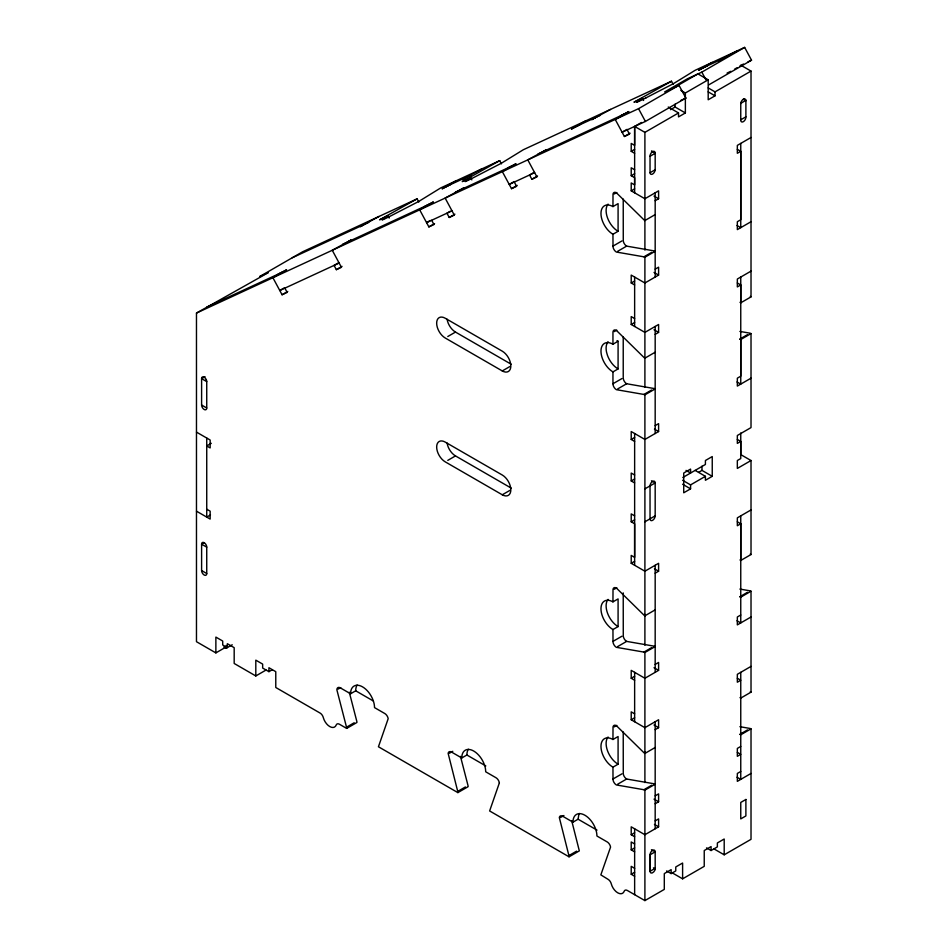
<?xml version="1.0" encoding="UTF-8"?>
<svg xmlns="http://www.w3.org/2000/svg" width="948" height="948" viewBox="0 0 948 948"><rect width="100%" height="100%" fill="white"/><g stroke="black" fill="none" stroke-linecap="round" stroke-linejoin="round"><path stroke-width="1.42" d="M655.175 609.872L644.901 615.809L644.901 394.854L655.175 388.917A4.823 2.785 60 0 0 654.191 388.526L626.652 383.75L617.658 388.941M655.175 214.603L644.901 220.529L644.901 132.365L678.519 112.954L678.519 116.9L685.368 112.954L685.368 92.987L708.192 79.81L708.192 99.777L715.041 95.819L715.041 91.873L751.017 71.088L751.017 296.89L740.755 302.815A4.847 2.797 60 0 1 740.009 302.293M655.175 747.498L644.901 753.435L644.901 652.497L655.175 646.572A4.858 2.797 60 0 0 654.191 646.169L626.64 641.393L617.658 646.583M740.755 454.602L751.017 460.527L751.017 509.941L751.017 554.533L740.755 560.469L740.755 515.866M562.685 816.24L572.959 822.177L578.09 819.202L578.742 815.09A16.946 9.788 60 0 1 579.536 813.455M655.175 868.806C655.506 871.165 650.849 875.265 650.032 871.769L650.032 854.812A3.626 2.097 -60 0 1 652.603 850.368A3.626 2.097 -60 0 1 655.175 851.849L655.175 868.806L653.456 867.823M389.19 218.087L388.052 215.954L382.056 219.877A16.969 0.723 -28.3 0 0 391.808 215.362L418.791 201.426L440.713 187.929L499.726 160.65L501.445 163.838M471.831 179.883L470.682 177.75L465.172 181.578A16.946 0.723 -28.3 0 0 474.438 177.157L501.421 163.21L523.343 149.725L671.48 81.232L673.199 84.431M643.585 100.464L642.436 98.331L636.44 102.266A16.969 0.723 -28.3 0 0 646.204 97.751M226.134 646.974L215.871 652.899L196.473 641.701L196.473 313.065L261.364 276.567L268.213 272.609L259.74 276.532L302.59 251.801L417.096 198.855L418.815 202.043M278.096 274.138L286.604 269.813L272.906 277.717L282.066 294.757L287.161 292.411L284.862 288.145M363.665 224.735L360.24 226.714L379.022 216.452M347.62 241.989L351.044 240.022L332.262 250.272L341.434 267.312L336.339 269.67L334.051 265.404L338.614 262.774M455.822 180.95L442.135 188.853L450.644 184.516M465.906 177.466L462.482 179.445L481.264 169.182M424.894 206.273L433.402 201.936L419.703 209.852L428.863 226.892L433.959 224.534L431.66 220.268M284.756 287.623L279.779 290.503L339.135 263.058M460.503 189.801L463.928 187.823L445.145 198.085L454.305 215.125L449.222 217.471L446.935 213.217L450.347 211.238M282.066 294.757L287.777 291.463M585.07 121.19L571.383 129.094L579.892 124.769M507.524 168.057L516.032 163.731L502.345 171.635L511.505 188.676L516.589 186.329L514.302 182.063M595.154 117.706L591.73 119.685L610.512 109.423M336.339 269.67L342.05 266.376M543.145 151.597L546.558 149.618L527.787 159.88L536.947 176.921L531.852 179.267L529.565 175.013L534.127 172.37M430.309 220.469L426.576 222.626L452.018 210.859M712.268 62.378L698.569 70.282L707.09 65.957M620.407 115.869L628.915 111.544L615.228 119.448L624.388 136.488L629.472 134.13L627.185 129.876M428.863 226.892L434.575 223.598M722.352 58.895L718.928 60.873L737.71 50.611M449.222 217.471L454.921 214.177M675.095 87.062L697.918 73.885L708.192 79.81M196.473 313.065L638.537 108.665L679.005 85.308L685.878 98.082L645.41 121.451L622.089 132.222L627.078 129.355M679.005 85.308L664.595 91.968L687.407 78.791L701.828 72.131L744.654 47.4L751.527 60.174L708.701 84.905M514.195 181.542L509.218 184.422L534.648 172.654M511.505 188.676L517.217 185.381M531.852 179.267L537.563 175.972M641.476 122.482L634.639 126.428L634.627 145.388L631.214 143.409L631.214 151.325L634.627 153.292M734.617 69.145L737.106 67.711M739.594 66.265L743.433 64.049M205.029 376.688L201.604 378.667L201.604 405.021A3.638 2.097 60 0 0 203.666 409.121A3.638 2.097 60 0 0 206.546 409.003A3.614 2.086 60 0 0 206.735 407.984L206.735 381.629A3.614 2.086 60 0 0 206.309 379.721M670.532 109.66L675.095 107.017L685.368 112.954M624.388 136.488L630.088 133.194M631.214 151.325L634.639 149.346M745.886 100.37L740.755 103.344L740.755 120.183A3.626 2.097 -60 0 0 743.315 121.664A3.626 2.097 -60 0 0 745.886 117.208L745.886 100.37L743.599 99.054M650.032 156.266L655.175 153.292L651.442 151.135M634.627 169.763L631.214 167.784L631.214 175.7L634.639 173.721M740.755 119.803L745.886 116.841M614.233 193.996L616.804 192.515M631.214 175.7L634.639 177.667L634.627 184.919L631.214 182.94L631.214 190.844L634.627 188.865M612.953 234.263A16.946 9.788 60 0 1 600.973 213.513A16.946 9.788 60 0 1 612.953 206.593L618.084 203.63L618.084 231.3L612.953 234.263L613.012 246.883A4.835 2.797 60 0 0 616.378 252.049L643.929 256.825A4.823 2.785 60 0 1 644.901 257.228L655.175 251.291A4.823 2.785 60 0 0 654.191 250.9L626.64 246.124L617.658 251.315M211.297 443.309L206.735 445.951L210.16 447.93L210.16 440.014L196.473 432.11M751.017 137.484L737.331 145.388L737.331 153.292L740.755 151.325L740.755 219.746L737.331 221.725L737.331 229.629L751.017 221.725M655.175 200.727L658.599 198.748L658.599 190.844L644.901 198.748L631.214 190.844M447.788 336.516L455.49 332.073L511.268 364.281M612.953 246.124L621.935 240.934M643.929 256.825L651.62 252.381M210.468 514.942L206.735 517.098L206.735 438.047M655.175 269.149L658.599 267.17L658.599 275.086L644.901 282.99L631.214 275.086L631.214 282.99L634.627 281.011M203.891 542.872L201.604 544.199L201.604 570.542A3.638 2.097 60 0 0 203.666 574.642A3.638 2.097 60 0 0 206.546 574.535A3.614 2.086 60 0 0 206.735 573.516L206.735 547.162A3.614 2.086 60 0 0 206.309 545.254A3.614 2.086 60 0 0 203.417 542.41A3.614 2.086 60 0 0 201.604 544.199L206.735 547.162M502.274 370.941A12.099 6.992 60 0 0 510.83 365.999A12.099 6.992 60 0 0 502.274 351.175L445.216 318.232A12.099 6.98 60 0 0 436.661 323.173A12.099 6.98 60 0 0 445.216 337.998L502.274 370.941L509.977 366.485M614.233 331.622L616.804 330.141M634.627 318.564L631.214 316.585L631.214 324.489L634.627 322.51M612.953 371.889A16.946 9.788 60 0 1 600.973 351.139A16.946 9.788 60 0 1 612.953 344.219L618.084 341.256L618.084 368.926L612.953 371.889L612.953 383.75A4.835 2.797 60 0 0 616.378 389.675L643.929 394.451A4.823 2.785 60 0 1 644.901 394.854M751.017 271.128L737.331 279.032L737.331 286.936L740.755 284.969L740.755 376.202L737.331 378.181L737.331 386.085L751.017 378.181M655.175 334.371L658.599 332.393L658.599 324.489L644.901 332.393L631.214 324.489M447.788 460.373L455.49 455.917L511.268 488.125M655.175 352.229L644.901 358.154A4.835 2.797 60 0 1 643.929 357.432L616.378 330.39A4.835 2.797 60 0 0 612.953 332.369L612.953 344.219M612.953 383.75L621.935 378.56M643.929 394.451L651.62 390.007M739.772 339.111L747.474 334.668M740.009 339.183A4.858 2.797 60 0 1 740.755 339.514L751.017 333.589L751.017 427.595L737.331 435.499L737.331 443.403L740.755 441.424L740.755 458.559L737.331 460.527L737.331 468.431L751.017 460.527M223.858 646.974L226.134 648.29L232.236 644.77M502.274 494.785A12.099 6.992 60 0 0 510.83 489.843A12.099 6.992 60 0 0 502.274 475.019L445.216 442.088A12.099 6.98 60 0 0 436.661 447.029A12.099 6.98 60 0 0 445.216 461.842L502.274 494.785L509.977 490.341M655.175 425.616L658.599 423.638L658.599 431.541L644.901 439.445L631.214 431.541L631.214 439.445L634.639 437.478M215.871 652.899L215.871 637.092L222.709 641.038L222.709 644.995L227.33 647.662L227.33 643.704L234.18 647.662L234.18 663.47L255.806 675.96L266.068 670.023M255.806 675.96L255.806 660.152L262.655 664.098L262.655 668.056L268.924 671.67L272.349 669.703M634.639 475.019L631.214 473.052L631.214 480.956L634.639 478.977M644.901 488.86L655.175 482.935A3.626 2.097 -60 0 0 652.603 481.442A3.626 2.097 -60 0 0 650.032 485.897L650.032 518.829A3.626 2.097 -60 0 0 652.603 520.31A3.626 2.097 -60 0 0 655.175 515.866L655.175 482.923L651.442 480.778M682.773 477.531L705.407 464.473L705.407 460.515L712.244 456.557L712.244 476.323L705.407 480.281L705.407 476.323L695.133 470.398M698.558 472.377L701.982 470.398L712.244 476.323M682.584 480.281L690.571 484.89L705.407 476.323M338.163 689.077L340.723 687.596M634.627 515.866L631.214 513.887L631.214 521.803L634.639 519.824M690.571 484.89L690.571 488.848L683.721 492.794L683.721 473.028L690.571 469.082L690.571 473.028L686.008 470.398M644.901 521.803L655.175 515.866M349.291 692.206L356.792 721.274A4.823 2.785 60 0 1 356.934 722.483L346.66 728.408A4.823 2.785 60 0 0 346.518 727.199L336.872 689.824A4.835 2.797 60 0 1 340.296 687.845L350.57 693.782L355.701 690.808A16.946 9.776 60 0 1 357.147 685.06M346.518 727.199L354.22 722.755M631.214 521.803L634.639 523.77L634.627 557.377L631.214 555.398L631.214 563.302L634.627 561.323M751.017 509.941L737.331 517.845L737.331 525.749L740.755 523.77L740.755 622.919L737.011 620.762M614.233 589.277L616.804 587.784M655.175 573.184L658.599 571.206L658.599 563.302L644.901 571.206L631.214 563.302M612.953 629.543A16.946 9.788 60 0 1 600.973 608.794A16.946 9.788 60 0 1 612.953 601.873L618.084 598.911L618.084 626.581L612.953 629.543L613.012 642.152A4.847 2.797 60 0 0 616.378 647.33L643.917 652.094A4.858 2.797 60 0 1 644.901 652.497M612.953 641.393L621.935 636.215M449.352 753.281L452.777 751.302M643.917 652.094L651.62 647.65M739.772 596.766L747.474 592.31M460.479 756.397L467.98 785.465A4.823 2.785 60 0 1 468.122 786.686L457.86 792.611A4.823 2.785 60 0 0 457.718 791.402L448.131 753.34A4.847 2.797 60 0 1 451.497 752.048L461.759 757.973L466.902 755.011A16.946 9.788 60 0 1 468.336 749.252M740.009 697.574A4.882 2.82 60 0 0 740.755 698.095L751.017 692.159L751.017 591.232L740.755 597.157A4.858 2.808 60 0 0 740.009 596.825M655.175 664.43L658.599 662.451L658.599 670.355L644.901 678.258L631.214 670.355L631.214 678.258L634.627 676.28M740.755 615.015L737.331 616.994L737.331 624.898L751.017 616.994M457.718 791.402L465.421 786.947M614.233 726.891L616.804 725.41M634.627 713.832L631.214 711.853L631.214 719.769L634.627 717.79M612.953 767.169A16.946 9.788 60 0 1 600.973 746.42A16.946 9.788 60 0 1 612.953 739.499L618.084 736.537L618.084 764.207L612.953 767.169L613.012 779.777A4.835 2.797 60 0 0 616.378 784.956L643.917 789.72A4.858 2.797 60 0 1 644.901 790.122L655.175 784.197A4.858 2.797 60 0 0 654.191 783.795L626.64 779.019L617.658 784.209M751.017 666.397L737.331 674.312L737.331 682.216L740.755 680.237L737.331 678.258M655.175 729.64L658.599 727.673L658.599 719.757L644.901 727.673L631.214 719.769M612.953 779.019L621.935 773.841M560.552 817.484L563.918 815.529M643.917 789.72L651.62 785.276M739.772 734.38L747.474 729.936M713.939 848.887L724.201 854.812L751.017 839.336L751.017 728.858L740.755 734.783A4.882 2.82 60 0 0 740.009 734.451M655.175 795.858L658.599 793.879L658.599 801.783L655.175 803.762M740.755 746.443L737.331 748.422L737.331 756.326L740.755 754.347L737.331 752.368M571.68 820.601L579.323 850.877L569.049 856.814L568.907 855.594L576.609 851.15M655.175 820.885L658.599 818.906L658.599 826.81L644.901 834.726L631.214 826.822L631.214 834.726L634.627 832.747M740.755 771.482L737.331 773.45L737.331 781.365L751.017 773.45M634.627 843.945L631.214 841.966L631.214 849.87L634.627 847.903M634.662 868.344L631.214 866.342L631.214 874.246L634.627 872.279M655.175 868.321L650.032 871.283L650.032 854.812L655.175 851.849L651.442 849.692M666.586 870.951L671.148 873.594L675.758 870.928L675.758 866.97L682.607 863.024L682.607 878.832L672.333 872.907M706.521 847.903L711.083 850.534L717.363 846.908L717.363 842.962L724.201 839.004L724.201 854.812M572.959 822.177A16.946 9.788 60 0 1 584.94 815.256A16.946 9.788 60 0 1 596.92 836.006L607.194 841.931A4.847 2.797 60 0 1 610.559 847.109L600.842 874.874L608.047 879.329A4.847 2.797 60 0 1 611.27 883.82A9.681 5.593 60 0 0 617.729 892.815A9.681 5.593 60 0 0 624.187 891.274A4.847 2.797 60 0 1 627.41 890.504L644.901 900.6L664.299 889.402L664.299 873.594L671.148 869.636L671.148 873.594M682.607 878.832L704.234 866.342L704.234 850.534L711.083 846.576L711.083 850.534M417.096 198.855L379.579 219.806L388.052 215.954M499.726 160.65L462.221 181.601L470.682 177.75M671.48 81.232L633.975 102.183L642.436 98.331M646.18 97.763L673.175 83.803L695.097 70.318L744.654 47.4M292.292 257.738L368.76 222.377M445.56 186.874L471.002 175.107M574.796 127.115L600.238 115.36M701.994 68.303L727.436 56.548M206.711 307.14L283.179 271.792M342.536 244.347L429.977 203.915M455.419 192.16L512.607 165.71M538.049 153.943L625.49 113.523M748.055 61.786L751.527 60.174M727.069 73.067L730.884 71.301M680.64 100.512L685.878 98.082M739.89 331.433L750.046 333.186A4.858 2.797 60 0 1 751.017 333.589M739.89 589.075L750.034 590.829A4.858 2.808 60 0 1 751.017 591.232M739.89 726.701L750.034 728.455A4.882 2.82 60 0 1 751.017 728.858M740.755 65.163L751.017 71.088M743.315 99.267L745.886 100.749A3.626 2.097 -60 0 0 743.315 99.267A3.626 2.097 -60 0 0 740.755 103.711M708.192 87.915L715.041 91.873M708.192 91.873L715.041 95.819M680.806 90.356L685.368 92.987M668.257 107.017L678.519 112.954M737.331 149.346L740.755 151.325M644.901 132.365L634.639 126.428L634.639 192.823M651.869 151.206L655.175 153.114L655.175 169.763L650.032 172.726L650.032 156.076A3.626 2.097 -60 0 1 652.603 151.633A3.626 2.097 -60 0 1 655.175 153.114M737.011 225.494L740.755 227.65L740.755 143.421M654.025 196.118L658.599 198.748M737.331 282.99L740.755 284.969M654.025 272.443L658.599 275.086M631.214 282.99L634.627 284.969M654.025 329.762L658.599 332.393M737.011 381.961L740.755 384.118L740.755 339.514M737.331 439.445L740.755 441.424M654.44 429.148L658.599 431.541M631.214 439.445L634.639 441.424M682.584 484.227L690.571 488.848M737.331 521.803L740.755 523.77M631.214 480.956L634.627 482.923M654.44 568.812L658.599 571.206M206.735 381.629L201.604 378.667A3.614 2.086 60 0 1 203.417 376.877A3.614 2.086 60 0 1 206.273 379.71M201.604 405.021L206.735 407.984M654.025 667.724L658.599 670.355M631.214 678.258L634.627 680.237M654.025 725.03L658.599 727.673M737.011 777.23L740.755 779.386L740.755 672.333M206.735 509.195L210.16 511.173L210.16 519.077L196.473 511.173M654.025 799.152L658.599 801.783M654.44 824.416L658.599 826.81M201.604 570.542L206.735 573.516M631.214 834.726L634.627 836.693M355.701 690.808L373.358 701.01M466.902 755.011L485.814 765.937M578.09 819.202L597.015 830.128M631.214 849.87L634.662 851.873M631.214 874.246L634.627 876.225M346.66 728.408L339.443 724.248A4.847 2.797 60 0 0 336.208 725.019A9.681 5.593 60 0 1 329.762 726.559A9.681 5.593 60 0 1 323.304 717.565A4.847 2.797 60 0 0 320.08 713.062L275.773 687.49L275.773 671.67L268.924 667.724L268.924 671.67M457.86 792.611L378.442 746.763L388.17 718.714A4.835 2.797 60 0 0 384.805 713.536L374.531 707.611A16.946 9.788 60 0 0 362.551 686.862A16.946 9.788 60 0 0 350.57 693.782M569.049 856.814L489.63 810.955L499.359 782.918M701.828 72.131L705.952 79.798M638.537 108.665L645.41 121.451M568.907 855.594L559.32 817.532A4.847 2.797 60 0 1 562.685 816.24M740.755 277.053L740.755 302.815M740.755 432.999L740.755 455.016M701.982 466.167L701.982 470.398M675.095 104.173L675.095 107.017M655.175 192.823L655.175 277.053M655.175 326.468L655.175 433.52M655.175 565.281L655.175 672.333M655.175 721.736L655.175 828.789M644.901 219.545L644.901 250.118M644.901 257.228L644.901 387.305M644.901 614.351L644.901 645.256M644.901 751.669L644.901 782.562M644.901 790.122L644.901 900.6M634.639 277.053L634.639 326.468M634.639 433.52L634.639 565.281M634.639 672.333L634.639 721.736M634.639 828.789L634.639 894.675M623.227 199.092L623.274 240.946A4.835 2.797 60 0 0 626.64 246.124M623.227 336.718L623.227 377.825A4.835 2.797 60 0 0 626.652 383.75M623.227 592.891L623.274 636.226A4.847 2.797 60 0 0 626.64 641.405M623.227 731.986L623.274 773.852A4.835 2.797 60 0 0 626.64 779.019M612.953 206.593L613.012 194.056A4.835 2.797 60 0 1 616.378 192.764L643.929 219.806A4.858 2.808 60 0 0 644.901 220.529M612.953 601.873L613.012 589.324A4.847 2.797 60 0 1 616.378 588.033L643.917 615.074A4.858 2.808 60 0 0 644.901 615.809M612.953 739.499L613.012 726.95A4.835 2.797 60 0 1 616.378 725.658L643.917 752.7A4.882 2.82 60 0 0 644.901 753.435M226.134 645.41L226.134 648.29M751.017 692.159A4.882 2.82 60 0 1 750.283 691.637M751.017 554.533A4.882 2.82 60 0 1 750.283 554.023M740.755 560.469A4.882 2.82 60 0 1 740.009 559.948M751.017 296.89A4.847 2.797 60 0 1 750.283 296.368M655.175 169.585A3.626 2.097 -60 0 1 652.603 174.029A3.626 2.097 -60 0 1 650.032 172.548M618.084 231.3A16.946 9.788 60 0 1 607.55 217.969A16.946 9.788 60 0 1 608.059 204.116M618.084 368.926A16.934 9.776 60 0 1 607.443 355.299L606.566 352.253A16.934 9.776 60 0 1 606.578 344.634L607.443 342.595A16.934 9.776 60 0 1 608.059 341.742M617.006 340.699A16.934 9.776 60 0 1 618.084 341.268M618.084 626.581A16.946 9.788 60 0 1 607.55 613.238A16.946 9.788 60 0 1 608.059 599.385M618.084 764.195A16.946 9.788 60 0 1 607.55 750.863A16.946 9.788 60 0 1 608.059 737.011M499.359 782.918A4.847 2.797 60 0 0 495.994 777.739L485.72 771.814L485.495 768.982A16.946 9.776 60 0 0 472.578 750.449A16.946 9.776 60 0 0 461.771 757.973M455.49 332.061A12.099 6.98 60 0 1 447.089 319.251M455.49 455.917A12.099 6.98 60 0 1 447.089 443.095M745.886 799.472L740.755 802.446L740.755 818.906L745.886 815.944L745.886 799.472"/></g></svg>
